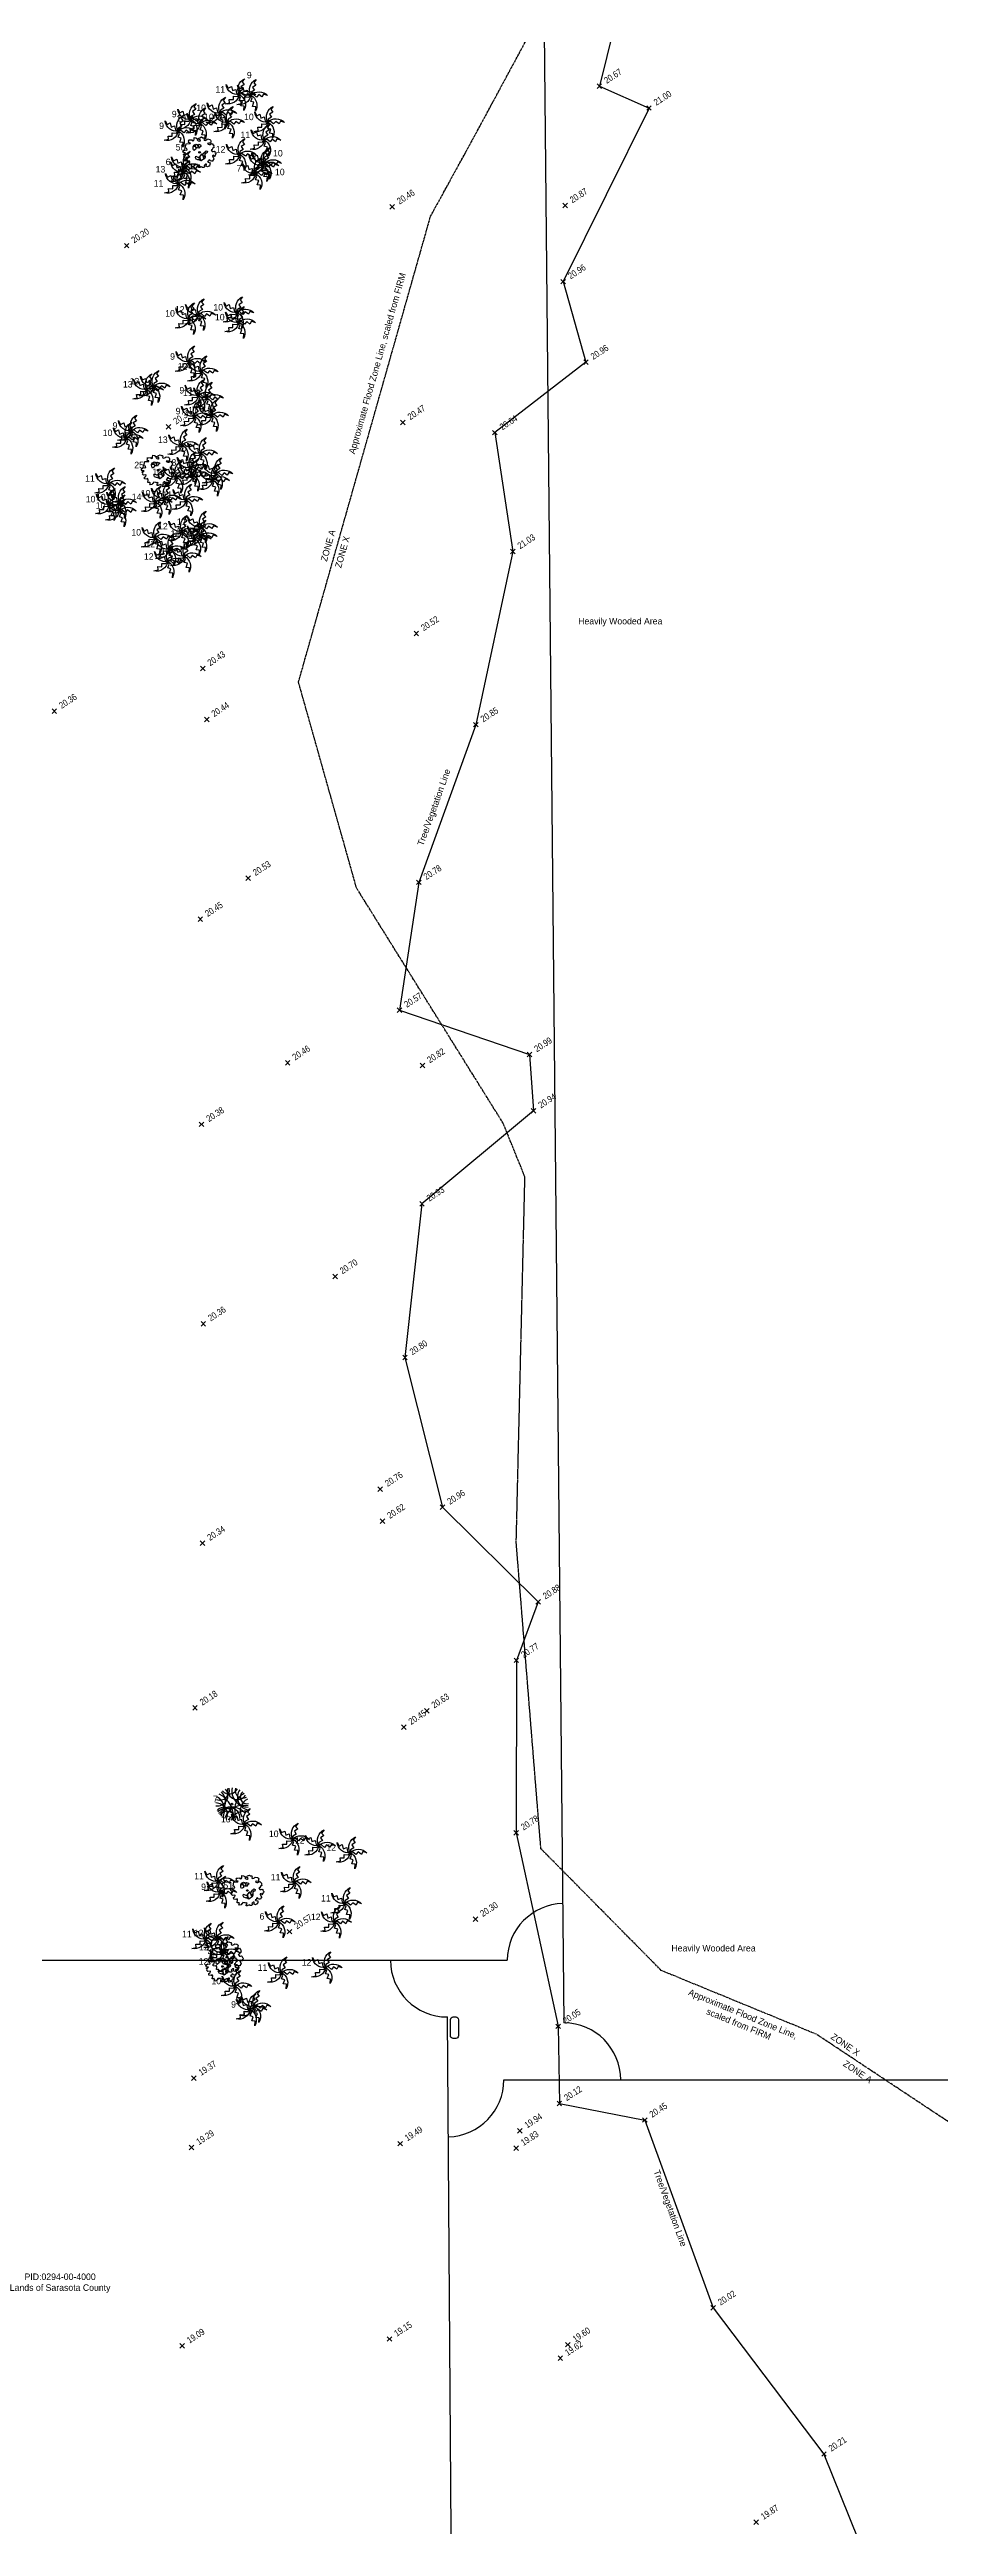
# Model space of a CAD drawing. Header units: inches. Extents: x -625442 to 34963, y -27993 to 66986.
# Drawn here: x -455500 to -452873, y 35919 to 43224 of the extents above; entities that cross this region are included whole.
import ezdxf
from ezdxf.enums import TextEntityAlignment as Align

# ---------------------------------------------------------------- set-up
doc = ezdxf.new("R2010")
doc.units = ezdxf.units.IN
doc.header["$LTSCALE"] = 0.5
doc.header["$MEASUREMENT"] = 0
doc.linetypes.add('PHANTOM', pattern=[20, 10, -2, 2, -2, 2, -2])
for name, color, linetype in [('A-DOOR', 51, 'Continuous'), ('A-ELEV-PATT-SH30', 201, 'Continuous'), ('FEMA FLOOD ZONE', 190, 'PHANTOM'), ('FENCE', 7, 'FEN_LINE'), ('SPOT ELEVATION TEXT', 252, 'Continuous'), ('TEXT', 7, 'Continuous'), ('TREE LINE', 73, 'Continuous'), ('Trees-Anno', 43, 'Continuous'), ('TreesMARK', 46, 'Continuous')]:
    doc.layers.add(name, color=color, linetype=linetype)
doc.styles.add('BLDG', font='IC-Romans.shx', dxfattribs={"width": 0.8})
doc.styles.get("Standard").update_dxf_attribs({"font": 'Arial.ttf'})
doc.styles.add('TXT', font='IC-Romans.shx')
doc.linetypes.add('FEN_LINE', pattern='A,0.5,-0.2,[" X ",Standard,S=0.1,R=0,X=-0.1,Y=-0.05],-0.25', length=0.95)

# ---------------------------------------------------------------- blocks, each defined once
blk = doc.blocks.new('SPT10')
at = {"color": 0, "linetype": 'Continuous'}
for p, q in [((-0.35, -0.35), (0.35, 0.35)), ((0.35, -0.35), (-0.35, 0.35))]:
    blk.add_line(p, q, dxfattribs=at)
blk = doc.blocks.new('TREE11')
at = {"linetype": 'Continuous'}
for p, q in [((-0.134, 0.178), (-0.184, 0.176)), ((-0.156, 0.177), (-0.179, 0.211)), ((-0.132, 0.24), (-0.134, 0.178)), ((-0.134, 0.178), (-0.103, 0.129)), ((-0.094, 0.242), (-0.047, 0.184)), ((-0.034, 0.247), (-0.058, 0.14)), ((0.006, -0.194), (-0.03, -0.231)), ((0.008, -0.119), (0.006, -0.244)), ((0.008, -0.167), (0.027, -0.23)), ((0.027, -0.23), (0.058, -0.256)), ((0.065, -0.059), (0.113, -0.104)), ((0.096, -0.089), (0.115, -0.156)), ((0.113, -0.104), (0.17, -0.108)), ((0.115, -0.156), (0.157, -0.173)), ((0.141, -0.107), (0.163, -0.133))]:
    blk.add_line(p, q, dxfattribs=at)
for points in [[(-0.04, 0.357), (-0.015, 0.344), (0.008, 0.351), (0.028, 0.361), (0.015, 0.389), (-0.027, 0.402), (-0.019, 0.434), (0.006, 0.451), (0.063, 0.474), (0.102, 0.449), (0.138, 0.447), (0.147, 0.41), (0.136, 0.393), (0.141, 0.378), (0.17, 0.37), (0.196, 0.378), (0.22, 0.391), (0.243, 0.415), (0.313, 0.402), (0.339, 0.381), (0.35, 0.351), (0.344, 0.329), (0.34, 0.28), (0.289, 0.282), (0.248, 0.275), (0.265, 0.252), (0.293, 0.244), (0.328, 0.244), (0.361, 0.265), (0.39, 0.275), (0.412, 0.246), (0.437, 0.224), (0.433, 0.195), (0.446, 0.154), (0.413, 0.148), (0.388, 0.092), (0.354, 0.079), (0.368, 0.058), (0.388, 0.027), (0.422, 0.031), (0.457, 0.043), (0.483, 0.016), (0.474, 0.001), (0.503, -0.026), (0.494, -0.071), (0.476, -0.084), (0.45, -0.136), (0.429, -0.087), (0.398, -0.104), (0.399, -0.119), (0.44, -0.196), (0.432, -0.226), (0.411, -0.238), (0.409, -0.268), (0.363, -0.268), (0.329, -0.255), (0.315, -0.23), (0.28, -0.238), (0.276, -0.273), (0.246, -0.282), (0.266, -0.303), (0.327, -0.315), (0.32, -0.365), (0.306, -0.423), (0.28, -0.423), (0.248, -0.44), (0.207, -0.421), (0.216, -0.36), (0.179, -0.362), (0.166, -0.381), (0.14, -0.4), (0.162, -0.419), (0.138, -0.464), (0.091, -0.464), (0.072, -0.441), (0.001, -0.467), (-0.033, -0.467), (-0.028, -0.422), (-0.003, -0.413), (-0.014, -0.379), (-0.063, -0.389), (-0.062, -0.374), (-0.141, -0.37), (-0.149, -0.404), (-0.177, -0.406), (-0.18, -0.435), (-0.24, -0.45), (-0.26, -0.42), (-0.236, -0.405), (-0.254, -0.38), (-0.315, -0.38), (-0.303, -0.291), (-0.316, -0.259), (-0.349, -0.272), (-0.418, -0.27), (-0.422, -0.212), (-0.383, -0.196), (-0.372, -0.151), (-0.384, -0.142), (-0.455, -0.151), (-0.484, -0.125), (-0.473, -0.106), (-0.49, -0.053), (-0.458, -0.053), (-0.439, -0.033), (-0.432, -0.017), (-0.493, -0.016), (-0.518, 0.028), (-0.497, 0.053), (-0.45, 0.082), (-0.409, 0.069), (-0.382, 0.08), (-0.388, 0.119), (-0.437, 0.131), (-0.412, 0.266), (-0.287, 0.27), (-0.282, 0.283), (-0.337, 0.3), (-0.331, 0.357), (-0.341, 0.379), (-0.305, 0.383), (-0.238, 0.387), (-0.216, 0.358), (-0.176, 0.368), (-0.17, 0.404), (-0.164, 0.459), (-0.113, 0.45), (-0.059, 0.418), (-0.073, 0.387)], [(-0.118, 0.258), (-0.067, 0.236), (-0.022, 0.249), (0.027, 0.23), (0.047, 0.196), (0.015, 0.181), (-0.022, 0.128), (-0.087, 0.145), (-0.114, 0.117), (-0.121, 0.09), (-0.174, 0.064), (-0.194, 0.1), (-0.201, 0.17), (-0.18, 0.224), (-0.136, 0.243)], [(0.014, -0.114), (0.079, -0.044), (0.118, -0.048), (0.163, 0.008), (0.206, 0.048), (0.241, 0.034), (0.227, -0.023), (0.185, -0.025), (0.166, -0.07), (0.171, -0.149), (0.145, -0.196), (0.088, -0.232), (0.048, -0.263), (-0.004, -0.237), (-0.053, -0.224), (-0.108, -0.207), (-0.126, -0.167), (-0.115, -0.115), (-0.029, -0.154)]]:
    blk.add_lwpolyline(points, close=True, dxfattribs=at)
blk.add_circle((0, 0), 0.0248, dxfattribs=at)
blk = doc.blocks.new('TR_PALM')
at = {"flags": 128}
blk.add_lwpolyline([(0, 0, -0.423359), (0.213, -0.004), (0.161, 0.014), (0.143, -0.022), (0.101, 0.009), (0.074, -0.024), (0.035, 0.008), (0, 0.001, -0.425081), (0.059, -0.206), (0.064, -0.148), (0.021, -0.143), (0.04, -0.091), (-0.001, -0.08), (0.016, -0.032), (0.001, 0, -0.432562), (-0.179, -0.119), (-0.124, -0.106), (-0.129, -0.064), (-0.075, -0.066), (-0.075, -0.022), (-0.024, -0.026), (0, 0, -0.439984), (-0.168, 0.13), (-0.142, 0.082), (-0.101, 0.103), (-0.088, 0.051), (-0.045, 0.066), (-0.035, 0.015), (-0.001, 0.001, -0.429715), (0.069, 0.202), (0.037, 0.16), (0.064, 0.129), (0.021, 0.1), (0.046, 0.063), (0.003, 0.038), (-0.001, 0.001)], format="xyb", dxfattribs=at)
blk = doc.blocks.new('TREE9')
at = {"xscale": 2.399999904, "yscale": 2.399999904, "zscale": 2.399999904}
blk.add_blockref('TR_PALM', (-0.001, -0.001), dxfattribs=at)
blk = doc.blocks.new('TREE20')
at = {"linetype": 'Continuous'}
blk.add_circle((0, 0), 0.025, dxfattribs=at)
for centre, radius, start, end in [((-0.44, 0.26), 0.313, 259.47137, 39.08009), ((-0.512, -0.329), 0.367, 337.89391, 87.59768), ((-0.373, 0.416), 0.291, 249.14999, 15.23848), ((-0.714, -0.187), 0.484, 332.601, 56.76991), ((-0.605, 0.076), 0.405, 298.84179, 47.05138), ((-0.733, -0.401), 0.785, 352.83883, 64.24448), ((-0.089, 0.6), 0.286, 223.45423, 333.34679), ((0.163, 0.449), 0.309, 174.74558, 325.40406), ((0.479, 0.398), 0.488, 167.87514, 271.59509), ((0.64, -0.16), 0.56, 119.21466, 213.27818), ((0.323, 0.413), 0.231, 161.06459, 302.49762), ((0.555, 0.215), 0.392, 144.76804, 256.97326), ((0.615, -0.193), 0.367, 111.93115, 212.77317), ((0.457, 0.217), 0.206, 129.60784, 282.38499), ((-0.252, -0.367), 0.269, 331.48078, 140.2154), ((-0.034, -0.686), 0.599, 42.05024, 132.03666), ((-0.161, -0.486), 0.266, 359.40667, 143.48869), ((-0.052, -0.411), 0.288, 354.24744, 171.91889), ((0.344, -0.652), 0.615, 75.75406, 159.94395), ((0.438, -0.924), 0.708, 89.08086, 141.75977)]:
    blk.add_arc(centre, radius, start, end, dxfattribs=at)

msp = doc.modelspace()

# ---------------------------------------------------------------- linework, layer by layer
at = {"layer": 'A-DOOR', "ltscale": 0.5}
for centre, start, end in [((-453982.56867, 37588.12905), 91.453715203, 179.756487891), ((-454327.01414, 37589.59298), 180.255758215, 270), ((-453984.06474, 37236.12233), 0, 89.756487889), ((-454328.51643, 37236.12233), 271.460774259, 0)]:
    msp.add_arc(centre, 168, start, end, dxfattribs=at)
at = {"layer": 'A-ELEV-PATT-SH30', "ltscale": 0.5, "flags": 128}
msp.add_lwpolyline([(-454302.33574, 37358.18686), (-454310.25567, 37358.22052, -0.4142135624), (-454318.14194, 37366.17411), (-454317.93998, 37413.69368, -0.4142135624), (-454309.98639, 37421.57995), (-454302.06646, 37421.54629, -0.4142135624), (-454294.18019, 37413.5927), (-454294.38216, 37366.07313, -0.4142135624)], format="xyb", close=True, dxfattribs=at)
at = {"layer": 'FEMA FLOOD ZONE'}
msp.add_lwpolyline([(-450936.20274, 35336.86771), (-451650.92597, 36223.53279), (-452207.02973, 36672.62127), (-452857.24325, 37117.43274), (-453238.52313, 37370.41994), (-453696.23903, 37558.60941), (-454051.28982, 37917.88007), (-454124.01105, 38820.33405), (-454098.39791, 39899.1789), (-454162.56378, 40057.42924), (-454594.89268, 40751.32247), (-454766.00148, 41358.66129), (-454376.59712, 42732.51266), (-454256.82102, 42950.64126), (-452853.43188, 45552.35941), (-452040.08279, 47333.66524), (-450310.47485, 51254.04194)], dxfattribs=at)
at = {"layer": 'FENCE'}
for p, q in [((-454097.16572, 48914.93465), (-453983.35073, 37404.12081)), ((-457902.57018, 37588.84306), (-454150.56715, 37588.84306)), ((-454327.72816, 37421.5945), (-454308.18229, 34691.9132)), ((-454160.51643, 37236.12233), (-449355.99983, 37236.12233))]:
    msp.add_line(p, q, dxfattribs=at)
at = {"layer": 'TREE LINE'}
msp.add_lwpolyline([(-453813.12565, 43383.61992), (-453878.84953, 43116.30817), (-453732.47215, 43051.59575), (-453985.3347, 42539.65408), (-453918.31572, 42302.13737), (-454186.84973, 42094.33157), (-454134.2886, 41743.75282), (-454243.03034, 41232.96947), (-454410.95513, 40767.93483), (-454468.20812, 40391.27479), (-454084.86689, 40260.05064), (-454072.86156, 40094.3983), (-454401.94524, 39819.60928), (-454452.10695, 39366.54434), (-454341.21789, 38925.36067), (-454059.40357, 38646.23425), (-454123.67521, 38473.27302), (-454124.07907, 37965.00511), (-454000.37954, 37394.02129), (-453996.89268, 37166.66889), (-453744.97228, 37117.64771), (-453543.04825, 36563.61945), (-453216.57089, 36132.667), (-452990.43269, 35569.21519)], dxfattribs=at)

# ---------------------------------------------------------------- block references
at = {"layer": 'SPOT ELEVATION TEXT', "xscale": 19.2, "yscale": 19.2, "zscale": 19.2}
for p in [(-453878.84953, 43116.30817), (-453732.47215, 43051.59575), (-454489.66777, 42760.262), (-453980.05396, 42763.94597), (-455272.74364, 42645.73665), (-453985.3347, 42539.65408), (-453918.31572, 42302.13737), (-455149.07385, 42111.18512), (-454458.14922, 42124.27891), (-454186.84973, 42094.33157), (-454134.2886, 41743.75282), (-454418.73329, 41502.07106), (-455048.28647, 41398.70528), (-455486.13649, 41273.04539), (-455036.67744, 41248.40319), (-454243.03034, 41232.96947), (-454914.35671, 40779.94765), (-454410.95513, 40767.93483), (-455055.50731, 40659.13832), (-454468.20812, 40391.27479), (-454084.86689, 40260.05064), (-454798.127, 40235.84393), (-454400.64012, 40227.53308), (-455051.87458, 40054.09901), (-454072.86156, 40094.3983), (-454401.94524, 39819.60928), (-454658.08141, 39605.3544), (-455046.79834, 39466.15395), (-454452.10695, 39366.54434), (-454524.92943, 38978.5375), (-454518.32227, 38883.81381), (-454341.21789, 38925.36067), (-455048.98826, 38818.89387), (-454059.40357, 38646.23425), (-454123.67521, 38473.27302), (-455071.12088, 38333.03462), (-454455.52417, 38276.08774), (-454387.92776, 38324.6383), (-454124.07907, 37965.00511), (-454244.34329, 37709.79167), (-454792.29876, 37673.10917), (-454000.37954, 37394.02129), (-455074.42527, 37241.37575), (-453996.89268, 37166.66889), (-453744.97228, 37117.64771), (-455081.34931, 37036.94671), (-454466.46025, 37048.08268), (-454124.32138, 37034.54943), (-454113.59315, 37086.00525), (-453543.04825, 36563.61945), (-455109.01004, 36451.53039), (-454497.92151, 36471.74857), (-453971.71436, 36455.18631), (-453994.02934, 36415.02477), (-453216.57089, 36132.667), (-453416.57752, 35931.71838)]:
    msp.add_blockref('SPT10', p, dxfattribs=at)
at = {"layer": 'TreesMARK', "color": 46, "xscale": 96, "yscale": 96, "zscale": 96}
for name, p in [('TREE9', (-454940.52351, 43091.65119)), ('TREE9', (-454906.65604, 43089.58347)), ('TREE9', (-455120.7953, 42983.91703)), ('TREE9', (-455083.45438, 43018.5479)), ('TREE9', (-455056.03056, 43005.9118)), ('TREE9', (-454997.03978, 43036.94631)), ('TREE9', (-454974.10763, 43009.95494)), ('TREE9', (-454856.3353, 43010.19287)), ('TREE11', (-455057.7926, 42920.71675)), ('TREE9', (-454939.66438, 42914.93419)), ('TREE9', (-454866.74943, 42957.5191)), ('TREE9', (-455104.35802, 42863.18794)), ('TREE9', (-455101.60374, 42877.589)), ('TREE9', (-454892.35386, 42858.50402)), ('TREE9', (-454872.55752, 42882.46996)), ('TREE9', (-454865.05453, 42889.4107)), ('TREE9', (-455119.51357, 42828.80241)), ('TREE9', (-455088.67864, 42430.9225)), ('TREE9', (-455060.07726, 42442.75095)), ('TREE9', (-454946.79239, 42448.70106)), ('TREE9', (-454942.0473, 42419.60727)), ('TREE9', (-455088.40424, 42303.44471)), ('TREE9', (-455051.72223, 42274.82559)), ('TREE9', (-455213.48304, 42221.66008)), ('TREE9', (-455193.4371, 42230.78887)), ('TREE9', (-455061.04601, 42203.9583)), ('TREE9', (-455036.18117, 42197.01643)), ('TREE9', (-455072.19781, 42142.53179)), ('TREE9', (-455021.45476, 42145.1415)), ('TREE9', (-455273.02771, 42078.49018)), ('TREE9', (-455258.07448, 42099.77601)), ('TREE9', (-455109.87711, 42058.1123)), ('TREE9', (-455053.69539, 42033.39086)), ('TREE11', (-455179.83385, 41983.5016)), ('TREE9', (-455126.27471, 41963.3922)), ('TREE9', (-455084.54871, 41991.14734)), ('TREE9', (-455076.82759, 41969.5616)), ('TREE9', (-455008.81992, 41973.9342)), ('TREE9', (-455324.84647, 41943.96727)), ('TREE9', (-455292.87581, 41888.7971)), ('TREE9', (-455187.4078, 41889.95444)), ('TREE9', (-455160.76292, 41900.44997)), ('TREE9', (-455096.97275, 41896.23949)), ('TREE9', (-455018.87549, 41954.5924)), ('TREE9', (-455322.8573, 41882.87856)), ('TREE9', (-455293.64845, 41864.2621)), ('TREE9', (-455054.13477, 41816.50637)), ('TREE9', (-455188.5247, 41785.07944)), ('TREE9', (-455146.8089, 41750.75928)), ('TREE9', (-455109.65258, 41803.46444)), ('TREE9', (-455072.9299, 41781.74949)), ('TREE9', (-455054.91485, 41789.25719)), ('TREE9', (-455151.49432, 41713.95739)), ('TREE9', (-455102.41097, 41730.04648)), ('TREE9', (-454924.46177, 37989.72643)), ('TREE9', (-454782.97129, 37946.39096)), ('TREE9', (-454706.22666, 37927.25819)), ('TREE9', (-454613.54223, 37906.2457)), ('TREE9', (-455003.17915, 37822.05652)), ('TREE9', (-454777.45217, 37818.88459)), ('TREE9', (-454997.01631, 37790.19367)), ('TREE11', (-454917.04857, 37794.5656)), ('TREE9', (-454629.23527, 37756.63527)), ('TREE9', (-455038.94247, 37651.32916)), ('TREE9', (-455004.30997, 37654.42554)), ('TREE9', (-454824.67979, 37702.98399)), ('TREE9', (-454659.13061, 37701.75698)), ('TREE9', (-454989.02356, 37612.3254)), ('TREE11', (-454977.55944, 37597.8566)), ('TREE11', (-454989.95027, 37570.50166)), ('TREE9', (-454952.32011, 37512.52997)), ('TREE9', (-454815.94909, 37552.19826)), ('TREE9', (-454686.04804, 37567.6146)), ('TREE9', (-454908.58711, 37443.38419)), ('TREE9', (-454896.32648, 37453.31419))]:
    msp.add_blockref(name, p, dxfattribs=at)
at = {"layer": 'TreesMARK', "color": 7, "xscale": 96, "yscale": 96, "zscale": 96}
msp.add_blockref('TREE20', (-454961.91054, 38049.37108), dxfattribs=at)

# ---------------------------------------------------------------- texts
at = {"layer": 'SPOT ELEVATION TEXT', "style": 'BLDG', "width": 0.8}
for s, p in [('20.67', (-453833.73735, 43137.90798)), ('21.00', (-453687.35997, 43073.19557)), ('20.46', (-454444.5556, 42781.86182)), ('20.87', (-453934.94179, 42785.54579)), ('20.20', (-455227.63147, 42667.33646)), ('20.96', (-453940.22253, 42561.2539)), ('20.96', (-453873.20355, 42323.73718)), ('20.38', (-455103.96168, 42132.78493)), ('20.47', (-454413.03704, 42145.87872)), ('20.64', (-454141.73756, 42115.93138)), ('21.03', (-454089.17642, 41765.35263)), ('20.52', (-454373.62112, 41523.67087)), ('20.43', (-455003.1743, 41420.3051)), ('20.36', (-455441.02432, 41294.6452)), ('20.44', (-454991.56527, 41270.003)), ('20.85', (-454197.91817, 41254.56928)), ('20.53', (-454869.24453, 40801.54747)), ('20.78', (-454365.84295, 40789.53465)), ('20.45', (-455010.39514, 40680.73814)), ('20.57', (-454423.09594, 40412.8746)), ('20.46', (-454753.01482, 40257.44374)), ('20.82', (-454355.52795, 40249.13289)), ('20.99', (-454039.75471, 40281.65045)), ('20.94', (-454027.74938, 40115.99811)), ('20.38', (-455006.7624, 40075.69882)), ('20.93', (-454356.83307, 39841.20909)), ('20.70', (-454612.96923, 39626.95422)), ('20.36', (-455001.68617, 39487.75376)), ('20.80', (-454406.99477, 39388.14415)), ('20.76', (-454479.81725, 39000.13731)), ('20.96', (-454296.10572, 38946.96048)), ('20.34', (-455003.87609, 38840.49368)), ('20.62', (-454473.2101, 38905.41363)), ('20.88', (-454014.2914, 38667.83407)), ('20.77', (-454078.56304, 38494.87284)), ('20.18', (-455026.0087, 38354.63443)), ('20.63', (-454342.81558, 38346.23811)), ('20.45', (-454410.41199, 38297.68755)), ('20.78', (-454078.96689, 37986.60492)), ('20.57', (-454747.18659, 37694.70898)), ('20.30', (-454199.23112, 37731.39148)), ('20.05', (-453955.26736, 37415.6211)), ('19.37', (-455029.3131, 37262.97556)), ('20.12', (-453951.78051, 37188.2687)), ('19.94', (-454068.48098, 37107.60507)), ('20.45', (-453699.86011, 37139.24753)), ('19.29', (-455036.23714, 37058.54653)), ('19.49', (-454421.34808, 37069.68249)), ('19.83', (-454079.2092, 37056.14925)), ('20.02', (-453497.93607, 36585.21927)), ('19.09', (-455063.89786, 36473.1302)), ('19.15', (-454452.80934, 36493.34838)), ('19.62', (-453948.91716, 36436.62459)), ('19.60', (-453926.60218, 36476.78612)), ('20.21', (-453171.45872, 36154.26682)), ('19.87', (-453371.46535, 35953.31819))]:
    msp.add_text(s, height=19.2, rotation=33, dxfattribs=at).set_placement(p, align=Align.CENTER)
at = {"layer": 'TEXT', "char_height": 19.2, "style": 'TXT'}
for s, insert, attachment_point, rotation in [('Approximate Flood Zone Line, scaled from FIRM', (-454543.13936, 42301.21909), 2, 74.175151702), ('ZONE A', (-454687.93521, 41763.81089), 2, 74.175151702), ('ZONE X', (-454645.80852, 41744.85691), 2, 74.175151702), ('Tree/Vegetation Line', (-454416.30265, 40880.46819), 1, 70.1452638), ('Approximate Flood Zone Line, \\Pscaled from FIRM', (-453452.04661, 37439.60426), 2, 337.650030391), ('ZONE X', (-453148.29748, 37347.81857), 2, 325.623945295), ('ZONE A', (-453111.86037, 37268.05289), 2, 325.623945295), ('Tree/Vegetation Line', (-453701.53605, 36972.97118), 1, 290.025039596)]:
    msp.add_mtext(s, dxfattribs=dict(at, insert=insert, attachment_point=attachment_point, rotation=rotation))
at = {"layer": 'TEXT', "char_height": 19.2, "attachment_point": 2, "style": 'TXT'}
for s, insert in [('Heavily Wooded Area', (-453817.22462, 41547.91583)), ('Heavily Wooded Area', (-453542.29052, 37634.05247)), ('PID:0294-00-4000\\PLands of Sarasota County', (-455468.98101, 36665.03865))]:
    msp.add_mtext(s, dxfattribs=dict(at, insert=insert))
at = {"layer": 'Trees-Anno', "char_height": 19.2, "attachment_point": 9, "style": 'TXT'}
for s, insert in [('11', (-454982.38443, 43097.06909)), ('9', (-454904.09763, 43138.77155)), ('9', (-455125.3153, 43023.9658)), ('10', (-455097.89148, 43011.3297)), ('10', (-455038.9007, 43042.36421)), ('10', (-455015.96855, 43015.37284)), ('10', (-454898.19621, 43015.61077)), ('9', (-455162.65622, 42989.33493)), ('11', (-454908.61034, 42962.937)), ('6', (-455143.46466, 42883.0069)), ('50', (-455099.65351, 42926.13465)), ('12', (-454981.5253, 42920.35209)), ('7', (-454934.21478, 42863.92192)), ('10', (-454812.59603, 42908.48875)), ('11', (-455164.53723, 42819.99079)), ('13', (-455158.86935, 42861.2274)), ('10', (-454806.9304, 42853.16149)), ('10', (-455130.53955, 42436.3404)), ('12', (-455101.93817, 42448.16885)), ('10', (-454988.65331, 42454.11896)), ('10', (-454983.90821, 42425.02517)), ('9', (-455130.26516, 42308.86261)), ('12', (-455093.58315, 42280.24349)), ('13', (-455255.34396, 42227.07798)), ('13', (-455235.29801, 42236.20677)), ('9', (-455102.90693, 42209.3762)), ('9', (-455114.05872, 42147.94969)), ('11', (-455078.04209, 42202.43433)), ('11', (-455063.31567, 42150.5594)), ('10', (-455314.88863, 42083.90809)), ('9', (-455299.9354, 42105.19391)), ('13', (-455151.73803, 42063.5302)), ('25', (-455221.69477, 41988.9195)), ('8', (-455126.40962, 41996.56524)), ('10', (-455095.5563, 42038.80876)), ('11', (-455366.70738, 41949.38517)), ('10', (-455168.13563, 41968.8101)), ('12', (-455118.6885, 41974.9795)), ('10', (-455060.7364, 41960.0103)), ('10', (-455050.68084, 41979.3521)), ('10', (-455364.71821, 41888.29646)), ('10', (-455335.50937, 41869.68)), ('10', (-455334.73672, 41894.215)), ('14', (-455229.26872, 41895.37234)), ('10', (-455202.62383, 41905.86787)), ('11', (-455138.83367, 41901.65739)), ('10', (-455230.38562, 41790.49734)), ('12', (-455151.51349, 41808.88234)), ('11', (-455114.79082, 41787.16739)), ('12', (-455096.77577, 41794.67509)), ('11', (-455095.99569, 41821.92427)), ('12', (-455193.35524, 41719.37529)), ('12', (-455188.66982, 41756.17718)), ('10', (-455144.27189, 41735.46438)), ('7', (-455003.77146, 38054.78898)), ('10', (-454966.32269, 37995.14433)), ('10', (-454824.8322, 37951.80886)), ('12', (-454748.08758, 37932.67609)), ('12', (-454655.40315, 37911.6636)), ('11', (-455045.04007, 37827.47442)), ('11', (-454819.31309, 37824.30249)), ('9', (-455038.87723, 37795.61157)), ('51', (-454958.90948, 37799.9835)), ('11', (-454671.09618, 37762.05317)), ('6', (-454866.5407, 37708.40189)), ('12', (-454700.99152, 37707.17488)), ('11', (-455080.80339, 37656.74706)), ('12', (-455046.17089, 37659.84344)), ('12', (-455030.88448, 37617.7433)), ('4', (-455019.42035, 37603.2745)), ('12', (-455031.81119, 37575.91956)), ('11', (-454857.81001, 37557.61616)), ('12', (-454727.90896, 37573.0325)), ('10', (-454994.18102, 37517.94787)), ('9', (-454938.1874, 37458.73209)), ('9', (-454950.44803, 37448.80209))]:
    msp.add_mtext(s, dxfattribs=dict(at, insert=insert))

doc.saveas('drawing.dxf')
